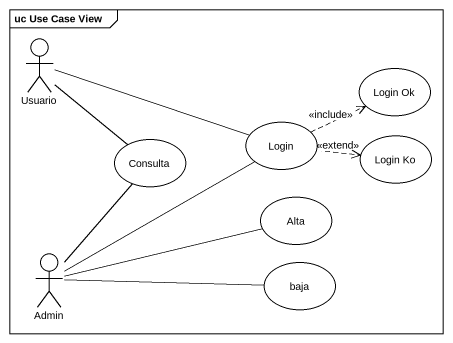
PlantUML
@startuml
mainframe uc Use Case View
actor Usuario
usecase "Login Ok" as Login_Ok
usecase Consulta
usecase Login
usecase "Login Ko" as Login_Ko
usecase Alta
actor Admin
usecase baja
Usuario -- Consulta
Usuario -right- Login
Login .right.> Login_Ok : <<include>>
Login .right.> Login_Ko : <<extend>>
Admin -up- Consulta
Admin -up- Login
Admin -right- Alta
Admin -right- baja
@enduml
